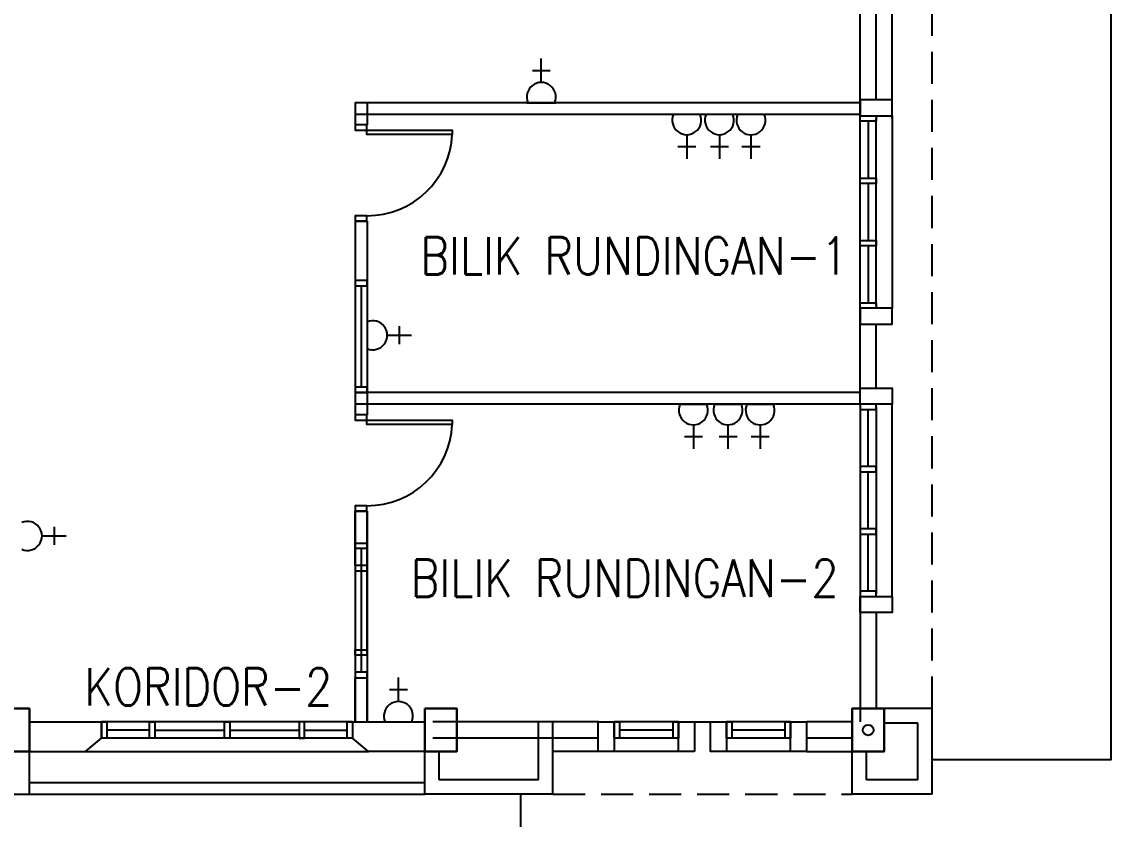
# Model space of a CAD drawing. Header units: inches. Extents: x -86408137 to 595769, y 1041006 to 3160331.
# Drawn here: x 142081 to 152277, y 1065798 to 1073264 of the extents above; entities that cross this region are included whole.
import ezdxf
from ezdxf.enums import TextEntityAlignment as Align

# ---------------------------------------------------------------- set-up
doc = ezdxf.new("R2010")
doc.units = ezdxf.units.IN
doc.header["$MEASUREMENT"] = 0
doc.linetypes.add('HIDDEN', pattern=[0.375, 0.25, -0.125])
doc.layers.add('COLUMN', color=8, linetype='Continuous', lineweight=30)
doc.layers.add('t3', color=8, linetype='Continuous', lineweight=25)
for name, color, linetype in [('DOOR', 2, 'Continuous'), ('DOWNPIPE', 8, 'Continuous'), ('ELECT', 6, 'Continuous'), ('LW', 2, 'Continuous'), ('partition', 8, 'Continuous'), ('ROOF', 2, 'Continuous'), ('WALL', 1, 'Continuous'), ('WIN', 9, 'Continuous')]:
    doc.layers.add(name, color=color, linetype=linetype)
doc.styles.add('LAILA', font='romans.shx', dxfattribs={"width": 0.85, "height": 350})

# ---------------------------------------------------------------- blocks, each defined once
blk = doc.blocks.new('dr16')
at = {"layer": 'DOOR', "color": 1}
blk.add_line((-2409712, -909071), (-2409602, -909071), dxfattribs=at)
for points in [[(-2409712, -909071), (-2409602, -909071), (-2409602, -909021), (-2409712, -909021)], [(-2410511, -909831), (-2409712, -909831), (-2409712, -909871), (-2410511, -909871)], [(-2409712, -909921), (-2409602, -909921), (-2409602, -909871), (-2409712, -909871)]]:
    blk.add_lwpolyline(points, close=True, dxfattribs=at)
at = {"layer": 'DOOR', "color": 9}
blk.add_arc((-2409712, -909871), 800, 90, 177.134, dxfattribs=at)
blk = doc.blocks.new('AW30')
at = {"layer": 'WALL'}
for points in [[(-2473393, -914141), (-2473243, -914141), (-2473243, -913866), (-2473393, -913866)], [(-2472643, -914141), (-2472493, -914141), (-2472493, -913866), (-2472643, -913866)]]:
    blk.add_lwpolyline(points, close=True, dxfattribs=at)
at = {"layer": 'WIN', "color": 1}
for p, q in [((-2473243, -913866), (-2472643, -913866)), ((-2473193, -913941), (-2472693, -913941)), ((-2473218, -914016), (-2472643, -914016))]:
    blk.add_line(p, q, dxfattribs=at)
at = {"layer": 'WIN', "color": 2}
blk.add_line((-2473243, -914141), (-2472643, -914141), dxfattribs=at)
at = {"layer": 'WIN', "color": 1}
for points in [[(-2473243, -914016), (-2473193, -914016), (-2473193, -913866), (-2473243, -913866)], [(-2472693, -914016), (-2472643, -914016), (-2472643, -913866), (-2472693, -913866)]]:
    blk.add_lwpolyline(points, close=True, dxfattribs=at)

msp = doc.modelspace()

# ---------------------------------------------------------------- linework, layer by layer
at = {"layer": 'COLUMN'}
for points in [[(141852, 1066833), (142152, 1066833), (142152, 1066433), (141852, 1066433)], [(145852, 1066833), (146152, 1066833), (146152, 1066433), (145852, 1066433)], [(150152, 1066833), (149852, 1066833), (149852, 1066433), (150152, 1066433)]]:
    msp.add_lwpolyline(points, close=True, dxfattribs=at)
at = {"layer": 'DOWNPIPE'}
msp.add_circle((150002, 1066633), 50, dxfattribs=at)
at = {"layer": 'ELECT', "color": 6}
for p, q in [((146943, 1072696), (146943, 1072921)), ((146859, 1072809), (147027, 1072809)), ((146807, 1072506), (147079, 1072506)), ((148441, 1072396), (148168, 1072396)), ((148746, 1072396), (148473, 1072396)), ((149042, 1072396), (148769, 1072396)), ((148304, 1072207), (148304, 1071982)), ((148610, 1072207), (148610, 1071982)), ((148905, 1072206), (148905, 1071981)), ((148389, 1072094), (148220, 1072094)), ((148694, 1072094), (148525, 1072094)), ((148990, 1072094), (148821, 1072094)), ((145312, 1070466), (145312, 1070193)), ((145312, 1070466), (145312, 1070193)), ((145614, 1070414), (145614, 1070245)), ((145614, 1070414), (145614, 1070245)), ((145502, 1070329), (145727, 1070329)), ((145502, 1070329), (145727, 1070329)), ((148503, 1069681), (148230, 1069681)), ((148827, 1069681), (148554, 1069681)), ((149127, 1069681), (148854, 1069681)), ((148366, 1069491), (148366, 1069266)), ((148690, 1069491), (148690, 1069266)), ((148991, 1069491), (148991, 1069266)), ((148451, 1069379), (148282, 1069379)), ((148775, 1069379), (148606, 1069379)), ((149075, 1069379), (148906, 1069379)), ((142383, 1068534), (142383, 1068366)), ((142271, 1068450), (142496, 1068450)), ((145606, 1066900), (145606, 1067125)), ((145522, 1067012), (145690, 1067012)), ((145470, 1066710), (145742, 1066710))]:
    msp.add_line(p, q, dxfattribs=at)
for centre, start, end in [((146943, 1072560), 336.9763, 203.0237), ((148304, 1072343), 156.9763, 23.0237), ((148610, 1072343), 156.9763, 23.0237), ((148905, 1072342), 156.9763, 23.0237), ((145365, 1070329), 246.9763, 113.0237), ((145365, 1070329), 246.9763, 113.0237), ((148366, 1069627), 156.9763, 23.0237), ((148690, 1069627), 156.9763, 23.0237), ((148991, 1069627), 156.9763, 23.0237), ((142134, 1068450), 246.9763, 113.0237), ((145606, 1066763), 336.9763, 203.0237)]:
    msp.add_arc(centre, 136, start, end, dxfattribs=at)
at = {"layer": 'LW', "linetype": 'HIDDEN', "ltscale": 1200}
for p, q in [((150602, 1066833), (150602, 1073558)), ((147052, 1066033), (149852, 1066033))]:
    msp.add_line(p, q, dxfattribs=at)
at = {"layer": 'LW'}
for p, q in [((150227, 1072358), (150227, 1073433)), ((150227, 1072358), (150227, 1073433)), ((150227, 1072383), (150227, 1070583)), ((150227, 1072383), (150227, 1070583)), ((150227, 1067883), (150227, 1069683)), ((150227, 1067883), (150227, 1069683))]:
    msp.add_line(p, q, dxfattribs=at)
at = {"layer": 'partition'}
for p, q in [((145202, 1072508), (145202, 1072298)), ((145202, 1072508), (149927, 1072508)), ((145312, 1072508), (145312, 1072298)), ((145202, 1072398), (149927, 1072398)), ((145312, 1072298), (145202, 1072298)), ((145312, 1072298), (145202, 1072298)), ((145202, 1071398), (145202, 1070843)), ((145312, 1071398), (145202, 1071398)), ((145312, 1071398), (145202, 1071398)), ((145312, 1071398), (145312, 1070843)), ((145312, 1070843), (145202, 1070843)), ((149927, 1069793), (145202, 1069793)), ((145202, 1069793), (145202, 1069583)), ((145202, 1069793), (145312, 1069793)), ((145312, 1069793), (145312, 1069583)), ((149927, 1069683), (145202, 1069683)), ((145312, 1069583), (145202, 1069583)), ((145312, 1069583), (145202, 1069583)), ((145202, 1068683), (145202, 1068173)), ((145312, 1068683), (145202, 1068683)), ((145202, 1068173), (145202, 1068683)), ((145202, 1068683), (145202, 1068173)), ((145312, 1068683), (145202, 1068683)), ((145202, 1068683), (145202, 1068383)), ((145312, 1068683), (145202, 1068683)), ((145312, 1068683), (145312, 1068173)), ((145312, 1068173), (145312, 1068683)), ((145312, 1068683), (145312, 1068173)), ((145312, 1068683), (145312, 1068383)), ((145312, 1068173), (145202, 1068173)), ((145202, 1067123), (145312, 1067123)), ((145202, 1067123), (145202, 1066708)), ((145202, 1066708), (145202, 1067123)), ((145202, 1067123), (145202, 1066708)), ((145312, 1067123), (145312, 1066708)), ((145312, 1066708), (145312, 1067123)), ((145312, 1067123), (145312, 1066708))]:
    msp.add_line(p, q, dxfattribs=at)
at = {"layer": 'ROOF', "linetype": 'Continuous', "ltscale": 2000}
msp.add_line((146752, 1063683), (146752, 1066033), dxfattribs=at)
msp.add_lwpolyline([(150602, 1066358), (152277, 1066358), (152277, 1073558)], dxfattribs=at)
at = {"layer": 'WALL'}
for p, q in [((149927, 1072383), (149927, 1073433)), ((149927, 1072383), (149927, 1073433)), ((150077, 1072533), (150077, 1073433)), ((150077, 1072533), (150077, 1073433)), ((149927, 1069683), (149927, 1070583)), ((149927, 1069683), (149927, 1070583)), ((150077, 1069833), (150077, 1070433)), ((150077, 1069833), (150077, 1070433)), ((149927, 1067883), (149927, 1066708)), ((149927, 1067883), (149927, 1066833)), ((150077, 1067733), (150077, 1066833)), ((150077, 1067733), (150077, 1066833)), ((150602, 1066833), (150077, 1066833)), ((150602, 1066033), (150602, 1066833)), ((142152, 1066708), (142827, 1066708)), ((142827, 1066708), (142827, 1066558)), ((145177, 1066708), (145852, 1066708)), ((145177, 1066708), (145177, 1066558)), ((147477, 1066708), (145927, 1066708)), ((146917, 1066168), (146917, 1066708)), ((147052, 1066033), (147052, 1066708)), ((148227, 1066708), (148677, 1066708)), ((149852, 1066708), (149427, 1066708)), ((150467, 1066698), (150152, 1066698)), ((150467, 1066168), (150467, 1066698)), ((142677, 1066433), (142827, 1066558)), ((145327, 1066433), (145177, 1066558)), ((147477, 1066558), (145927, 1066558)), ((149852, 1066558), (149427, 1066558)), ((142152, 1066433), (142677, 1066433)), ((142152, 1066033), (142152, 1066433)), ((145852, 1066433), (145327, 1066433)), ((145852, 1066033), (145852, 1066433)), ((145987, 1066168), (145987, 1066438)), ((149852, 1066033), (149852, 1066433)), ((149987, 1066168), (149987, 1066438)), ((146917, 1066168), (145987, 1066168)), ((150467, 1066168), (149987, 1066168)), ((140952, 1066033), (142152, 1066033)), ((147052, 1066033), (145852, 1066033)), ((150602, 1066033), (149852, 1066033))]:
    msp.add_line(p, q, dxfattribs=at)
for points in [[(149927, 1072533), (149927, 1072383), (150227, 1072383), (150227, 1072533)], [(149927, 1072533), (149927, 1072383), (150227, 1072383), (150227, 1072533)], [(149927, 1070583), (149927, 1070433), (150227, 1070433), (150227, 1070583)], [(149927, 1070583), (149927, 1070433), (150227, 1070433), (150227, 1070583)], [(149927, 1069683), (149927, 1069833), (150227, 1069833), (150227, 1069683)], [(149927, 1069683), (149927, 1069833), (150227, 1069833), (150227, 1069683)], [(149927, 1067733), (149927, 1067883), (150227, 1067883), (150227, 1067733)], [(149927, 1067733), (149927, 1067883), (150227, 1067883), (150227, 1067733)]]:
    msp.add_lwpolyline(points, close=True, dxfattribs=at)
at = {"layer": 'WIN'}
for p, q in [((149927, 1070583), (149927, 1072383)), ((149927, 1070583), (149927, 1072383)), ((149927, 1070583), (149927, 1072383)), ((150002, 1072333), (150002, 1071799)), ((150002, 1072333), (150002, 1071799)), ((150002, 1072333), (150002, 1071799)), ((150077, 1070608), (150077, 1072358)), ((150077, 1070608), (150077, 1072358)), ((150002, 1071749), (150002, 1071216)), ((150002, 1071749), (150002, 1071216)), ((150002, 1071749), (150002, 1071216)), ((150002, 1071166), (150002, 1070633)), ((150002, 1071166), (150002, 1070633)), ((150002, 1071166), (150002, 1070633)), ((145202, 1070843), (145202, 1069793)), ((145257, 1070793), (145257, 1069843)), ((145312, 1070843), (145312, 1069793)), ((149927, 1069683), (149927, 1067883)), ((149927, 1069683), (149927, 1067883)), ((150077, 1069658), (150077, 1067908)), ((150077, 1069658), (150077, 1067908)), ((150002, 1069099), (150002, 1069633)), ((150002, 1069099), (150002, 1069633)), ((150002, 1068516), (150002, 1069049)), ((150002, 1068516), (150002, 1069049)), ((150002, 1067933), (150002, 1068466)), ((150002, 1067933), (150002, 1068466)), ((145202, 1068383), (145202, 1067333)), ((145257, 1068333), (145257, 1067383)), ((145312, 1067333), (145312, 1068383)), ((145202, 1068173), (145202, 1067123)), ((145257, 1068123), (145257, 1067173)), ((145312, 1068173), (145312, 1067123)), ((145177, 1066708), (142827, 1066708)), ((143277, 1066633), (142877, 1066633)), ((143327, 1066633), (143977, 1066633)), ((144027, 1066633), (144677, 1066633)), ((144727, 1066633), (145127, 1066633)), ((145177, 1066558), (142827, 1066558)), ((142677, 1066433), (145327, 1066433)), ((147477, 1066433), (147052, 1066433)), ((149427, 1066433), (149852, 1066433)), ((142152, 1066143), (145852, 1066143)), ((142152, 1066033), (145852, 1066033))]:
    msp.add_line(p, q, dxfattribs=at)
for points in [[(150077, 1072383), (150077, 1072333), (149927, 1072333), (149927, 1072383)], [(150077, 1072383), (150077, 1072333), (149927, 1072333), (149927, 1072383)], [(150077, 1071799), (150077, 1071749), (149927, 1071749), (149927, 1071799)], [(150077, 1071799), (150077, 1071749), (149927, 1071749), (149927, 1071799)], [(150077, 1071216), (150077, 1071166), (149927, 1071166), (149927, 1071216)], [(150077, 1071216), (150077, 1071166), (149927, 1071166), (149927, 1071216)], [(145202, 1070793), (145312, 1070793), (145312, 1070843), (145202, 1070843)], [(150077, 1070633), (150077, 1070583), (149927, 1070583), (149927, 1070633)], [(150077, 1070633), (150077, 1070583), (149927, 1070583), (149927, 1070633)], [(145202, 1069793), (145312, 1069793), (145312, 1069843), (145202, 1069843)], [(150077, 1069633), (150077, 1069683), (149927, 1069683), (149927, 1069633)], [(150077, 1069633), (150077, 1069683), (149927, 1069683), (149927, 1069633)], [(150077, 1069049), (150077, 1069099), (149927, 1069099), (149927, 1069049)], [(150077, 1069049), (150077, 1069099), (149927, 1069099), (149927, 1069049)], [(150077, 1068466), (150077, 1068516), (149927, 1068516), (149927, 1068466)], [(150077, 1068466), (150077, 1068516), (149927, 1068516), (149927, 1068466)], [(145312, 1068333), (145202, 1068333), (145202, 1068383), (145312, 1068383)], [(145202, 1068123), (145312, 1068123), (145312, 1068173), (145202, 1068173)], [(150077, 1067883), (150077, 1067933), (149927, 1067933), (149927, 1067883)], [(150077, 1067883), (150077, 1067933), (149927, 1067933), (149927, 1067883)], [(145312, 1067333), (145202, 1067333), (145202, 1067383), (145312, 1067383)], [(145202, 1067123), (145312, 1067123), (145312, 1067173), (145202, 1067173)], [(142877, 1066558), (142827, 1066558), (142827, 1066708), (142877, 1066708)], [(143327, 1066558), (143277, 1066558), (143277, 1066708), (143327, 1066708)], [(144027, 1066558), (143977, 1066558), (143977, 1066708), (144027, 1066708)], [(144677, 1066558), (144727, 1066558), (144727, 1066708), (144677, 1066708)], [(145177, 1066558), (145127, 1066558), (145127, 1066708), (145177, 1066708)]]:
    msp.add_lwpolyline(points, close=True, dxfattribs=at)

# ---------------------------------------------------------------- block references
at = {"layer": 'DOOR', "rotation": 180}
for p in [(-2264401, 162377), (-2264401, 162377), (-2264401, 159662)]:
    msp.add_blockref('dr16', p, dxfattribs=at)
at = {"layer": 'WIN', "xscale": -1}
for p in [(-2325017, 1980574), (-2323967, 1980574)]:
    msp.add_blockref('AW30', p, dxfattribs=at)

# ---------------------------------------------------------------- texts
at = {"layer": 't3', "style": 'LAILA', "width": 0.85}
for s, p in [('BILIK RUNDINGAN-1', (145812, 1071247)), ('BILIK RUNDINGAN-2', (145721, 1068229)), ('KORIDOR-2', (142667, 1067212))]:
    msp.add_text(s, height=350, dxfattribs=at).set_placement(p, align=Align.TOP_LEFT)

doc.saveas('drawing.dxf')
